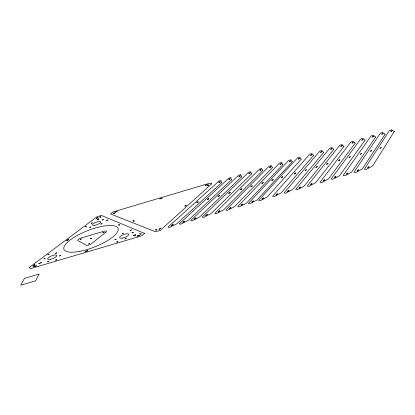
<?xml version="1.0" encoding="UTF-8"?>
<svg xmlns="http://www.w3.org/2000/svg" width="415" height="415" viewBox="0 0 415 415"><rect width="100%" height="100%" fill="white"/><g stroke="black" fill="none" stroke-linecap="round" stroke-linejoin="round"><path stroke-width="0.62" d="M135.788 234.88L135.357 235.025M117.44 241.623L117.004 241.774M117.346 242.038L116.916 242.21M134.714 235.476L135.181 235.31M135.321 234.957L135.788 234.786M135.181 235.404L134.751 235.549M116.968 241.701L117.424 241.525M116.859 242.137L117.315 241.955M55.724 260.2L56.186 260.008M55.937 259.733L56.404 259.541M56.404 259.645L55.989 259.811M56.207 260.091L55.76 260.272M39.643 263.603L39.186 263.79M38.839 263.473L39.301 263.276M39.332 263.349L38.87 263.541M39.16 263.717L39.622 263.525M131.622 230.014L131.207 230.175M130.206 230.569L130.652 230.403M130.673 230.486L130.232 230.641M131.156 230.102L131.602 229.936M48.7 254.691L49.136 254.509M49.162 254.587L48.726 254.758M47.912 254.732L48.353 254.551M48.353 254.649L47.953 254.805M107.06 220.469L106.702 220.588M107.563 220.095L107.947 219.95M107.973 220.028L107.604 220.163M106.671 220.521L107.054 220.375M85.64 226.657L85.267 226.798M85.988 226.657L86.377 226.512M86.408 226.585L86.04 226.73M85.231 226.725L85.62 226.58M97.893 219.162L97.556 219.296M98.443 218.944L98.817 218.804M98.848 218.876L98.5 219.011M97.499 219.224L97.873 219.084M98.563 219.333L97.432 219.743L98.557 219.374M92.379 222.85L91.238 223.275L92.379 222.865M90.786 227.005L89.619 227.43L90.781 227.021M104.009 232.244L102.796 232.696L103.999 232.296M162.006 198.074L159.879 198.93L162.006 198.074M91.731 238.194L90.506 238.646L91.731 238.194M134.652 235.051L133.365 235.466L134.652 235.051M60.772 255.495L59.49 255.993L60.772 255.495M89.796 243.543L88.54 244.01L89.79 243.558M133.35 232.431L132.089 232.867L133.35 232.431M56.782 252.849L55.522 253.337L56.782 252.849M126.305 238.433L125.024 238.895L126.305 238.433M81.35 238.957L80.142 239.419L81.35 238.957M48.882 261.274L47.59 261.792L48.882 261.274M123.312 233.194L122.062 233.629L123.312 233.194M45.064 258.504L43.788 258.996L45.048 258.555M139.492 235.269L139.435 235.585L137.012 236.301L137.069 235.985L139.492 235.269M116.169 239.149L114.914 239.616L116.169 239.149M41.36 262.586L40.068 263.089L41.344 262.643M103.392 219.592L102.246 219.981L103.392 219.592M101.997 223.69L100.84 224.116L101.997 223.68M117.046 211.437L114.877 212.309L117.046 211.437M87.762 250.546L87.643 250.883L85.231 251.594L85.355 251.257L87.762 250.546M39.052 274.045L35.633 280.831L20.75 285.214L24.521 278.33L39.052 274.045M36.37 265.73L33.786 266.788L36.37 265.73M394.25 131.498L372.675 165.922L366.232 169.439L364.334 169.19L389.467 130.435L391.661 129.786L394.25 131.498M368.977 166.825L368.359 167.79L367.519 167.883L368.136 166.918L368.977 166.825M381.235 147.6L380.7 148.44L379.907 148.539L380.441 147.704L381.235 147.6M391.957 130.782L391.485 131.524L390.738 131.628L391.21 130.891L391.957 130.782M385.12 134.211L362.311 168.983L355.805 172.516L353.948 172.261L380.456 133.111L382.646 132.468L385.12 134.211M358.627 169.88L357.979 170.856L357.144 170.949L357.797 169.974L358.627 169.88M371.57 150.463L371.005 151.314L370.216 151.413L370.787 150.562L371.57 150.463M382.895 133.48L382.397 134.221L381.65 134.325L382.148 133.583L382.895 133.48M375.637 137.028L351.552 172.163L344.979 175.711L343.158 175.446L371.093 135.897L373.282 135.249L375.637 137.028M347.879 173.055L347.194 174.041L346.369 174.129L347.054 173.143L347.879 173.055M361.532 153.436L360.936 154.297L360.153 154.396L360.754 153.534L361.532 153.436M373.474 136.276L372.95 137.028L372.214 137.132L372.737 136.379L373.474 136.276M365.07 140.166L339.563 175.701L332.918 179.275L331.144 178.995L360.661 138.994L362.845 138.351L365.07 140.166M335.911 176.593L335.185 177.584L334.365 177.672L335.097 176.681L335.911 176.593M350.348 156.751L349.721 157.617L348.948 157.716L349.58 156.849L350.348 156.751M362.985 139.393L362.43 140.156L361.698 140.254L362.254 139.497L362.985 139.393M355.245 143.087L328.421 178.995L321.708 182.584L319.97 182.294L350.96 141.878L353.144 141.235L355.245 143.087M324.779 179.877L324.016 180.883L323.212 180.971L323.975 179.965L324.779 179.877M339.952 159.832L339.288 160.709L338.526 160.802L339.19 159.925L339.952 159.832M353.227 142.293L352.646 143.061L351.92 143.159L352.506 142.392L353.227 142.293M343.978 146.433L315.644 182.766L308.853 186.382L307.167 186.076L339.838 145.188L342.017 144.544L343.978 146.433M312.018 183.648L311.219 184.665L310.42 184.748L311.224 183.731L312.018 183.648M328.032 163.365L327.331 164.252L326.574 164.345L327.279 163.458L328.032 163.365M342.043 145.618L341.431 146.396L340.71 146.495L341.327 145.712L342.043 145.618M333.816 149.452L304.122 186.169L297.259 189.805L295.615 189.484L329.806 148.165L331.979 147.527L333.816 149.452M300.512 187.046L299.671 188.073L298.883 188.156L299.723 187.129L300.512 187.046M317.278 166.555L316.546 167.447L315.799 167.536L316.531 166.643L317.278 166.555M331.953 148.617L331.31 149.405L330.599 149.499L331.243 148.71L331.953 148.617M323.664 152.466L292.617 189.567L285.681 193.224L284.083 192.892L319.783 151.148L321.957 150.505L323.664 152.466M289.022 190.438L288.14 191.481L287.362 191.559L288.243 190.521L289.022 190.438M306.54 169.735L305.777 170.638L305.035 170.726L305.803 169.823L306.54 169.735M321.874 151.61L321.205 152.409L320.499 152.497L321.174 151.703L321.874 151.61M313.527 155.48L281.126 192.965L274.123 196.637L272.562 196.295L309.777 154.121L311.945 153.483L313.527 155.48M277.547 193.831L276.629 194.879L275.856 194.957L276.774 193.904L277.547 193.831M295.817 172.915L295.018 173.828L294.287 173.911L295.086 172.998L295.817 172.915M311.81 154.603L311.11 155.407L310.41 155.495L311.115 154.691L311.81 154.603M301.238 159.132L267.198 197.078L260.106 200.772L258.602 200.419L297.638 157.731L299.806 157.088L301.238 159.132M263.634 197.939L262.669 199.003L261.912 199.076L262.871 198.012L263.634 197.939M282.812 176.764L281.977 177.693L281.251 177.776L282.091 176.847L282.812 176.764M299.604 158.229L298.867 159.044L298.178 159.132L298.919 158.317L299.604 158.229M292.212 161.814L256.968 200.097L249.82 203.812L248.346 203.443L288.726 160.377L290.889 159.739L292.212 161.814M253.42 200.959L252.424 202.027L251.672 202.1L252.668 201.026L253.42 200.959M273.267 179.596L272.396 180.53L271.68 180.608L272.551 179.674L273.267 179.596M290.64 160.896L289.877 161.715L289.198 161.798L289.961 160.978L290.64 160.896M282.833 164.599L246.349 203.236L239.128 206.966L237.702 206.592L279.466 163.131L281.629 162.493L282.833 164.599M242.811 204.092L241.779 205.171L241.032 205.238L242.064 204.159L242.811 204.092M263.349 182.533L262.451 183.477L261.74 183.554L262.638 182.61L263.349 182.533M281.329 163.66L280.54 164.49L279.866 164.573L280.654 163.743L281.329 163.66M272.385 167.702L234.517 206.732L227.228 210.483L225.838 210.094L269.153 166.197L271.311 165.559L272.385 167.702M230.994 207.583L229.926 208.672L229.189 208.74L230.258 207.645L230.994 207.583M252.299 185.811L251.371 186.76L250.665 186.838L251.599 185.884L252.299 185.811M270.959 166.742L270.139 167.582L269.47 167.66L270.29 166.825L270.959 166.742M262.674 170.591L223.514 209.98L216.158 213.751L214.809 213.352L259.562 169.045L261.72 168.412L262.674 170.591M219.281 210.893L218.171 211.992L218.902 211.93L220.007 210.825L219.281 210.893M241.333 188.929L240.368 189.888L241.063 189.816L242.028 188.851L241.333 188.929M260.651 169.688L259.8 170.534L260.464 170.456L261.315 169.611L260.651 169.688M251.537 173.901L210.903 213.704L203.469 217.496L202.167 217.081L248.564 172.318L250.717 171.68L251.537 173.901M207.412 214.55L206.265 215.66L205.544 215.722L206.691 214.607L207.412 214.55M230.247 192.342L229.251 193.312L228.566 193.385L229.562 192.415L230.247 192.342M250.25 172.894L249.374 173.75L248.72 173.828L249.597 172.977L250.25 172.894M241.489 176.883L199.527 217.066L192.026 220.879L190.765 220.453L238.646 175.265L240.793 174.632L241.489 176.883M196.051 217.901L194.868 219.027L194.158 219.084L195.341 217.963L196.051 217.901M219.628 195.491L218.596 196.471L217.917 196.539L218.949 195.564L219.628 195.491M240.275 175.861L239.367 176.723L238.718 176.8L239.626 175.939L240.275 175.861M231.451 179.866L188.171 220.422L180.603 224.25L179.384 223.815L228.732 178.211L230.88 177.579L231.451 179.866M184.006 221.309L182.787 222.445L183.487 222.388L184.706 221.252L184.006 221.309M208.346 198.702L207.282 199.693L207.951 199.625L209.015 198.635L208.346 198.702M229.671 178.896L228.732 179.768L229.376 179.695L230.309 178.824L229.671 178.896M221.428 182.844L176.826 223.768L169.19 227.617L168.013 227.171L218.84 181.153L220.982 180.52L221.428 182.844M172.687 224.655L171.431 225.796L172.121 225.744L173.377 224.603L172.687 224.655M197.758 201.84L196.663 202.836L197.327 202.774L198.422 201.778L197.758 201.84M219.722 181.853L218.757 182.73L219.395 182.657L220.36 181.78L219.722 181.853M211.681 183.819L160.361 230.309L155.423 231.767L110.452 213.907L112.968 211.977L209.357 183.326L211.681 183.819M160.242 228.146L158.961 229.298L159.651 229.241L160.932 228.089L160.242 228.146M185.775 205.166L184.654 206.172L185.313 206.105L186.428 205.103L185.775 205.166M208.133 185.043L207.147 185.925L208.761 184.971L208.133 185.043M144.56 233.396L141.847 235.777L30.679 268.604L29.283 267.447L97.162 216.682L101.369 215.427L144.56 233.396M105.835 232.265L91.642 243.595A3.362 1.048 -21.4 0 1 88.701 245.032A3.362 1.048 -21.4 0 1 86.227 245.198L77.875 240.544A3.258 0.975 -21.4 0 1 81.226 237.971L103.771 231.295A3.237 0.986 -20.7 0 1 105.835 232.265M34.528 264.765L32.847 266.025L33.439 265.999L35.119 264.739L34.528 264.765M68.06 239.6L66.592 240.705L68.636 239.559L68.06 239.6M97.468 217.538L96.176 218.508L98.028 217.486L97.468 217.538M155.967 229.407L155.251 229.765L156.382 230.211L157.098 229.848L155.967 229.407M141.25 234.003L140.524 234.366L139.456 233.915L140.177 233.552L141.25 234.003M133.495 220.661L132.816 220.988L133.796 221.371L134.476 221.039L133.495 220.661M119.79 224.94L119.105 225.272L118.176 224.878L118.861 224.546L119.79 224.94M113.923 213.04L113.279 213.346L114.135 213.684L114.779 213.377L113.923 213.04M100.285 216.697L99.636 217.004L100.451 217.351L101.099 217.045L100.285 216.697M207.22 184.634L205.135 185.479L207.22 184.634M79.54 251.397A29.024 8.871 -21.2 0 0 118.135 228.618A29.024 8.871 -21.2 0 0 75.297 236.571A29.024 8.871 -21.2 0 0 79.54 251.397M122.103 238.148A4.845 1.561 -20.4 0 0 128.717 234.397A4.845 1.561 -20.4 0 0 121.626 235.44A4.845 1.561 -20.4 0 0 122.103 238.148M94.62 225.335A4.42 1.276 -20.6 0 0 100.715 222.004A4.42 1.276 -20.6 0 0 94.345 223.083A4.42 1.276 -20.6 0 0 94.62 225.335M50.189 259.458A4.954 1.51 -22.4 0 0 56.839 255.448A4.954 1.51 -22.4 0 0 49.681 256.844A4.954 1.51 -22.4 0 0 50.189 259.458"/></g></svg>
